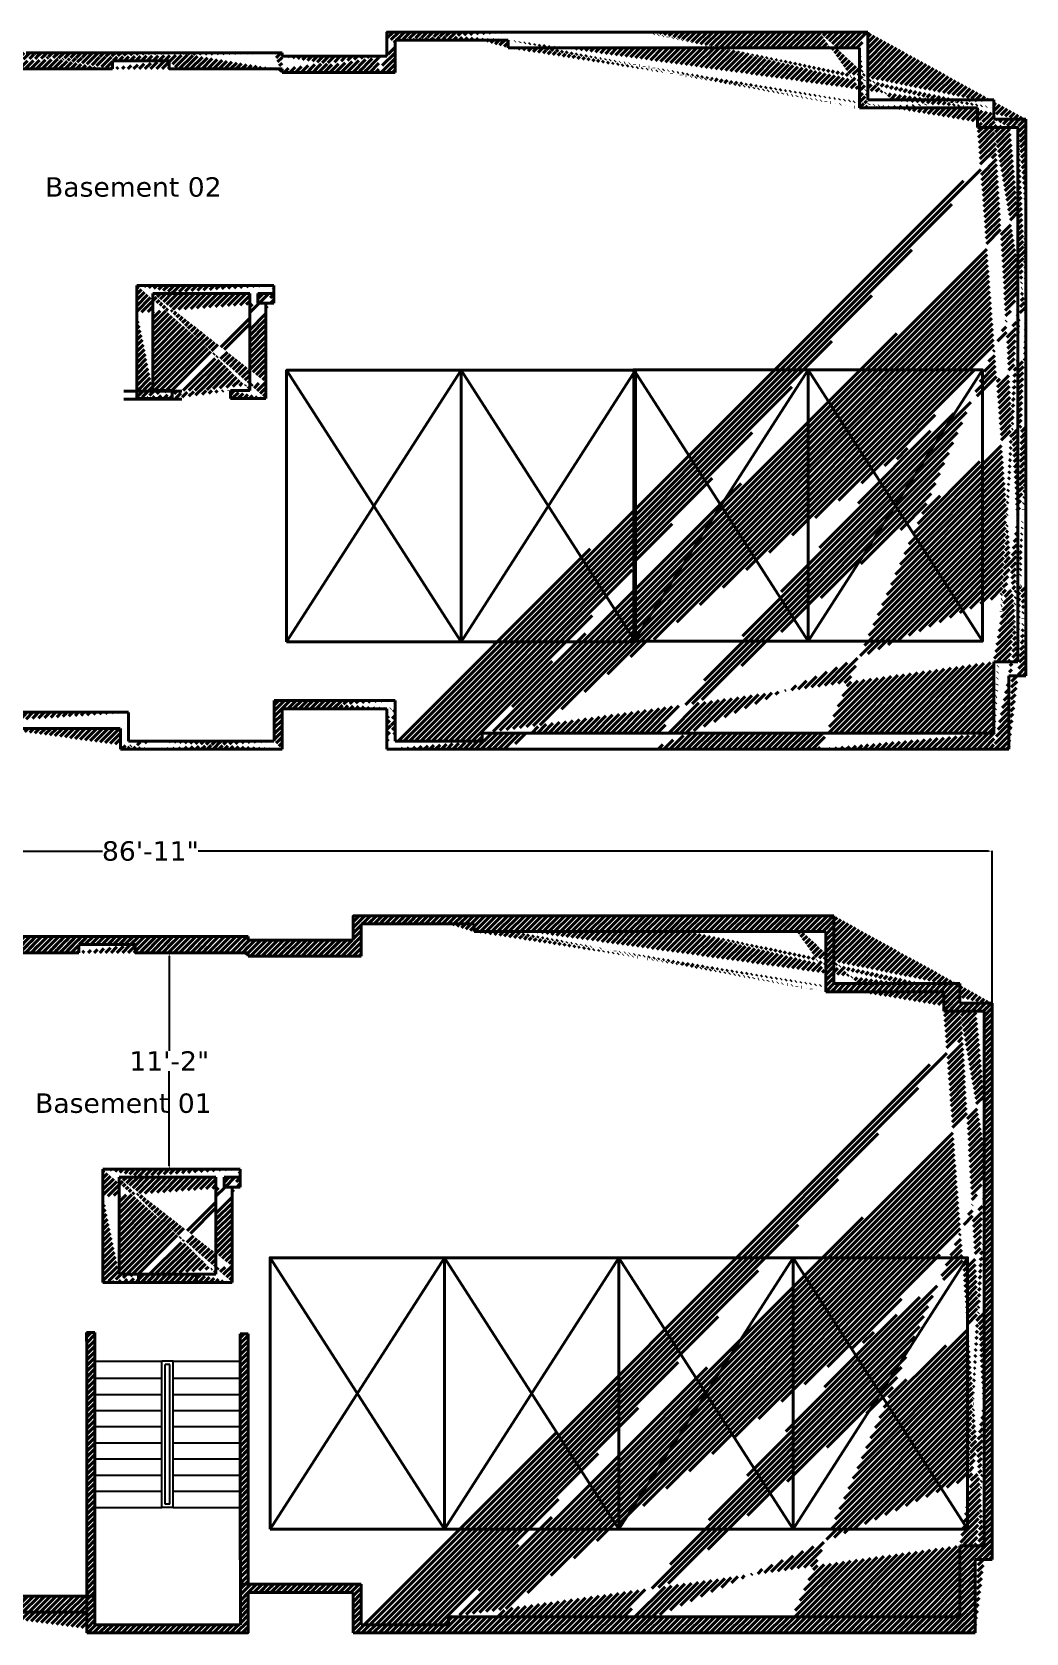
# Model space of a CAD drawing. Header units: inches. Extents: x 95 to 71413, y -8 to 51098.
# Drawn here: x 543 to 1159, y 539 to 1530 of the extents above; entities that cross this region are included whole.
import ezdxf

# ---------------------------------------------------------------- set-up
doc = ezdxf.new("R2010")
doc.units = ezdxf.units.IN
doc.header["$MEASUREMENT"] = 0
doc.linetypes.add('HIDDEN', pattern=[0.375, 0.25, -0.125])
for name, color, linetype, lineweight in [('Cars', 7, 'Continuous', 40), ('dim', 4, 'Continuous', 18), ('Hatch', 202, 'Continuous', 40), ('Ramp', 9, 'Continuous', 40), ('wall', 7, 'Continuous', 40), ('Window', 7, 'Continuous', 40)]:
    doc.layers.add(name, color=color, linetype=linetype, lineweight=lineweight)
doc.layers.add('STAIR', color=32, linetype='Continuous')
doc.styles.get("Standard").update_dxf_attribs({"font": 'verdana.ttf', "height": 12})
doc.dimstyles.get("Standard").update_dxf_attribs({"dimtxt": 0.18, "dimasz": 2.18, "dimexe": 0.18, "dimexo": 0.0625, "dimgap": 0.09, "dimtad": 0, "dimtih": 1, "dimtoh": 1, "dimdec": 0, "dimzin": 0, "dimdsep": 46, "dimlunit": 4, "dimtxsty": 'Standard', "dimcen": 0.09, "dimadec": 0, "dimazin": 0, "dimtfac": 1, "dimtdec": 0, "dimtofl": 0, "dimtmove": 0, "dimatfit": 3, "dimfxl": 0.18, "dimtolj": 1, "dimtzin": 0, "dimarcsym": 0})
pattern_1 = [(45, (20.9316, 546.9434), (-1.767767, 1.767767), [])]

# ---------------------------------------------------------------- blocks, each defined once
blk = doc.blocks.new('A$C3C7146D8')
at = {"layer": 'STAIR', "color": 7}
for p, q in [((5.1, 155.5), (46.6, 155.5)), ((46.6, 65), (46.6, 155.5)), ((53.6, 155.5), (46.6, 155.5)), ((48.6, 67), (48.6, 153.5)), ((51.6, 153.5), (48.6, 153.5)), ((51.6, 67), (51.6, 153.5)), ((53.6, 155.5), (95.1, 155.5)), ((53.6, 65), (53.6, 155.5)), ((5.1, 145), (46.6, 145)), ((53.6, 145), (95.1, 145)), ((5.1, 135), (46.6, 135)), ((53.6, 135), (95.1, 135)), ((5.1, 125), (46.6, 125)), ((53.6, 125), (95.1, 125)), ((5.1, 115), (46.6, 115)), ((53.6, 115), (95.1, 115)), ((5.1, 105), (46.6, 105)), ((53.6, 105), (95.1, 105)), ((5.1, 95), (46.6, 95)), ((53.6, 95), (95.1, 95)), ((5.1, 85), (46.6, 85)), ((53.6, 85), (95.1, 85)), ((5.1, 75), (46.6, 75)), ((53.6, 75), (95.1, 75)), ((5.1, 65), (46.6, 65)), ((53.6, 65), (46.6, 65)), ((51.6, 67), (48.6, 67)), ((53.6, 65), (95.1, 65))]:
    blk.add_line(p, q, dxfattribs=at)
at = {"layer": 'wall', "color": 0, "linetype": 'ByBlock'}
for p, q in [((5.1, 173.22), (0, 173.22)), ((0.1, 162.22), (0, 173.22)), ((5.1, 162.22), (5.1, 173.22))]:
    blk.add_line(p, q, dxfattribs=at)
at = {"layer": 'wall'}
for p, q in [((95.1, 172.42), (95.1, 47.22)), ((100.1, 47), (100.1, 41.22))]:
    blk.add_line(p, q, dxfattribs=at)
at = {"layer": 'wall', "color": 0}
for p, q in [((95.1, 172.42), (100.1, 172.42)), ((100.1, 172.42), (100.1, 167.42)), ((100.1, 62), (100.1, 164)), ((0.1, 47.06), (0.1, 62.06)), ((5.1, 47.06), (5.1, 62.06)), ((100.1, 47), (100.1, 62))]:
    blk.add_line(p, q, dxfattribs=at)
at = {"layer": 'wall', "color": 7}
for p, q in [((0.1, 162.22), (0.1, 62.06)), ((5.1, 62.06), (5.1, 162.22)), ((95.1, 47.22), (95.1, 162.22)), ((100.1, 62), (100.1, 167.42)), ((0.1, 47.06), (0.1, 0)), ((5.1, 5), (5.1, 47.06)), ((100.1, 30), (100.1, 47)), ((100.1, 25), (100.1, 30)), ((100.1, 30), (100.1, 30)), ((100.1, 25), (100.1, 25))]:
    blk.add_line(p, q, dxfattribs=at)
blk = doc.blocks.new('*D86')
at = {"layer": 'Defpoints', "color": 0, "transparency": 16777216}
for p in [(1137.81, 1022.72), (95.07, 962.08), (1137.81, 928.7)]:
    blk.add_point(p, dxfattribs=at)
at = {"layer": 'dim', "color": 0, "lineweight": -2, "transparency": 16777216}
for p, q in [((95.07, 962.15), (95.07, 1022.9)), ((97.25, 1022.72), (586.78, 1022.72)), ((1135.63, 1022.72), (646.1, 1022.72)), ((1137.81, 928.76), (1137.81, 1022.9))]:
    blk.add_line(p, q, dxfattribs=at)
at = {"layer": 'dim', "color": 0, "transparency": 16777216}
for points in [[(97.25, 1023.09), (97.25, 1022.36), (95.07, 1022.72)], [(1135.63, 1023.09), (1135.63, 1022.36), (1137.81, 1022.72)]]:
    blk.add_solid(points, dxfattribs=at)
at = {"layer": 'dim', "color": 0, "transparency": 16777216, "insert": (616.44, 1022.72), "char_height": 12, "attachment_point": 5}
blk.add_mtext('\\A1;86\'-11"', dxfattribs=at)
blk = doc.blocks.new('*D106')
at = {"layer": 'Defpoints', "color": 0, "transparency": 16777216}
for p in [(628.16, 959.86), (629.57, 959.86), (629.57, 825.86)]:
    blk.add_point(p, dxfattribs=at)
at = {"layer": 'dim', "color": 0, "lineweight": -2, "transparency": 16777216}
for p, q in [((629.51, 959.86), (627.98, 959.86)), ((628.16, 957.68), (628.16, 899.08)), ((628.16, 828.04), (628.16, 886.65)), ((629.51, 825.86), (627.98, 825.86))]:
    blk.add_line(p, q, dxfattribs=at)
at = {"layer": 'dim', "color": 0, "transparency": 16777216}
for points in [[(627.8, 957.68), (628.53, 957.68), (628.16, 959.86)], [(627.8, 828.04), (628.53, 828.04), (628.16, 825.86)]]:
    blk.add_solid(points, dxfattribs=at)
at = {"layer": 'dim', "color": 0, "transparency": 16777216, "insert": (628.16, 892.86), "char_height": 12, "attachment_point": 5}
blk.add_mtext('\\A1;11\'-2"', dxfattribs=at)

msp = doc.modelspace()

# ---------------------------------------------------------------- hatches: boundary and pattern name
at = {"layer": 'Hatch'}
h = msp.add_hatch(dxfattribs=at)
h.set_pattern_fill('LINE', color=256, scale=20, angle=45, style=0)
h.set_pattern_definition(pattern_1)
edge = h.paths.add_edge_path()
edge.add_line((768, 1524.64), (822, 1524.64))
edge.add_line((838, 1524.64), (822, 1524.64))
edge.add_line((763, 1529.64), (838, 1529.64))
h = msp.add_hatch(dxfattribs=at)
h.set_pattern_fill('LINE', color=256, scale=20, angle=45, style=0)
h.set_pattern_definition(pattern_1)
edge = h.paths.add_edge_path()
edge.add_line((763, 1524.64), (763, 1529.64))
edge.add_line((763, 1529.64), (838, 1529.64))
h = msp.add_hatch(dxfattribs=at)
h.set_pattern_fill('LINE', color=256, scale=20, angle=45, style=0)
h.set_pattern_definition(pattern_1)
edge = h.paths.add_edge_path()
edge.add_line((1128.76, 1470.64), (1128.98, 1470.64))
edge.add_line((1128.76, 1475.64), (1128.76, 1470.64))
edge.add_line((1128.98, 1470.64), (1138.76, 1470.64))
edge.add_line((1128.76, 1475.64), (1128.76, 1482.64))
edge.add_line((1138.76, 1475.64), (1138.76, 1482.64))
edge.add_line((838, 1524.64), (822, 1524.64))
edge.add_line((838, 1519.84), (838, 1524.64))
edge.add_line((1055.66, 1482.64), (1060.76, 1482.64))
edge.add_line((1055.66, 1519.84), (1055.66, 1482.64))
edge.add_line((853.79, 1519.84), (1055.66, 1519.84))
edge.add_line((1060.76, 1529.64), (1030.76, 1529.64))
edge.add_line((1060.76, 1487.64), (1060.76, 1529.64))
edge.add_line((1158.74, 1475.64), (1153.76, 1475.64))
edge.add_line((1153.74, 1470.64), (1148.76, 1470.64))
edge.add_line((853.79, 1519.84), (838, 1519.84))
edge.add_line((1075.76, 1482.64), (1128.76, 1482.64))
edge.add_line((1075.76, 1487.64), (1128.76, 1487.64))
edge.add_line((922.36, 1529.64), (927.36, 1529.64))
edge.add_line((838, 1529.64), (922.36, 1529.64))
edge.add_line((1138.76, 1482.64), (1138.76, 1487.64))
edge.add_line((1060.76, 1482.64), (1075.76, 1482.64))
edge.add_line((1128.76, 1487.64), (1138.76, 1487.64))
edge.add_line((1060.76, 1487.64), (1075.76, 1487.64))
edge.add_line((1138.76, 1470.64), (1148.76, 1470.64))
edge.add_line((1138.76, 1475.64), (1153.76, 1475.64))
edge.add_line((927.36, 1529.64), (1016.76, 1529.64))
edge.add_line((1030.76, 1529.64), (1016.76, 1529.64))
h = msp.add_hatch(dxfattribs=at)
h.set_pattern_fill('LINE', color=256, scale=20, angle=45, style=0)
h.set_pattern_definition(pattern_1)
edge = h.paths.add_edge_path()
edge.add_line((294, 1506.8), (447, 1506.8))
edge.add_line((319.68, 1516.8), (539.6, 1516.81))
edge.add_line((588, 1506.8), (447, 1506.8))
edge.add_line((633, 1516.8), (588, 1516.8))
edge.add_line((539.6, 1516.81), (588, 1516.8))
edge.add_line((593, 1506.8), (593, 1511.8))
edge.add_line((628, 1511.8), (593, 1511.8))
edge.add_line((588, 1506.8), (593, 1506.8))
edge.add_line((633, 1506.8), (628, 1506.8))
edge.add_line((628, 1506.8), (628, 1511.8))
edge.add_line((633, 1506.8), (633, 1516.8))
edge.add_line((693, 1506.8), (633, 1506.8))
edge.add_line((633, 1516.8), (693, 1516.8))
edge.add_line((698, 1504.64), (758, 1504.64))
edge.add_line((698, 1514.64), (758, 1514.64))
edge.add_line((698, 1506.8), (693, 1506.8))
edge.add_line((698, 1504.64), (698, 1506.8))
edge.add_line((698, 1514.64), (698, 1516.8))
edge.add_line((693, 1516.8), (698, 1516.8))
h = msp.add_hatch(dxfattribs=at)
h.set_pattern_fill('LINE', color=256, scale=20, angle=45, style=0)
h.set_pattern_definition(pattern_1)
edge = h.paths.add_edge_path()
edge.add_line((768, 1504.64), (768, 1524.64))
edge.add_line((758, 1504.64), (768, 1504.64))
h = msp.add_hatch(dxfattribs=at)
h.set_pattern_fill('LINE', color=256, scale=20, angle=45, style=0)
h.set_pattern_definition(pattern_1)
edge = h.paths.add_edge_path()
edge.add_line((758, 1514.64), (763, 1514.64))
edge.add_line((698, 1504.64), (758, 1504.64))
h = msp.add_hatch(dxfattribs=at)
h.set_pattern_fill('LINE', color=256, scale=20, angle=45, style=0)
h.set_pattern_definition(pattern_1)
edge = h.paths.add_edge_path()
edge.add_line((1153.74, 1362.22), (1153.74, 1139.8))
edge.add_line((1128.76, 1470.64), (1128.98, 1470.64))
edge.add_line((1128.76, 1475.64), (1128.76, 1470.64))
edge.add_line((1128.98, 1470.64), (1138.76, 1470.64))
edge.add_line((1128.76, 1475.64), (1128.76, 1482.64))
edge.add_line((1138.76, 1475.64), (1138.76, 1482.64))
edge.add_line((1158.76, 1131.28), (1153.76, 1131.28))
edge.add_line((1158.76, 1188.22), (1158.76, 1131.28))
edge.add_line((1158.76, 1193.22), (1158.76, 1253.22))
edge.add_line((1148.18, 1131.28), (1153.76, 1131.28))
edge.add_line((1148.18, 1085.8), (1148.18, 1131.28))
edge.add_line((1138.76, 1085.8), (1148.18, 1085.8))
edge.add_line((1158.76, 1362.22), (1158.74, 1415.37))
edge.add_line((1138.76, 1095.8), (1138.76, 1139.8))
edge.add_line((822, 1095.8), (1138.76, 1095.8))
edge.add_line((1030.76, 1085.8), (1138.76, 1085.8))
edge.add_line((1153.74, 1367.23), (1153.74, 1415.37))
edge.add_line((822, 1095.8), (822, 1090.8))
edge.add_line((1158.74, 1475.64), (1153.76, 1475.64))
edge.add_line((1158.74, 1415.37), (1158.74, 1475.64))
edge.add_line((1153.74, 1470.64), (1148.76, 1470.64))
edge.add_line((1153.74, 1415.37), (1153.74, 1470.64))
edge.add_line((1153.74, 1367.23), (1153.74, 1362.22))
edge.add_line((768, 1090.8), (822, 1090.8))
edge.add_line((763, 1085.8), (838, 1085.8))
edge.add_line((1158.76, 1327.22), (1158.76, 1357.22))
edge.add_line((1138.76, 1470.64), (1148.76, 1470.64))
edge.add_line((1138.76, 1475.64), (1153.76, 1475.64))
edge.add_line((1158.76, 1362.22), (1158.76, 1357.22))
edge.add_line((922.36, 1085.8), (927.36, 1085.8))
edge.add_line((838, 1085.8), (922.36, 1085.8))
edge.add_line((1158.76, 1288.22), (1158.76, 1258.22))
edge.add_line((1138.76, 1139.8), (1153.76, 1139.8))
edge.add_line((1158.76, 1288.22), (1158.76, 1327.22))
edge.add_line((1158.76, 1253.22), (1158.76, 1258.22))
edge.add_line((1158.76, 1193.22), (1158.76, 1188.22))
edge.add_line((927.36, 1085.8), (1016.76, 1085.8))
edge.add_line((1030.76, 1085.8), (1016.76, 1085.8))
h = msp.add_hatch(dxfattribs=at)
h.set_pattern_fill('LINE', color=256, scale=20, angle=45, style=0)
h.set_pattern_definition(pattern_1)
h.paths.add_polyline_path([(683, 1361.8), (693, 1361.8), (693, 1367.8), (683, 1367.8)], flags=16)
edge = h.paths.add_edge_path()
edge.add_line((666, 1302.8), (666, 1307.8))
edge.add_line((630, 1302.8), (630, 1307.8))
edge.add_line((693, 1367.8), (693, 1372.8))
edge.add_line((688, 1356.8), (688, 1361.8))
edge.add_line((608, 1356.01), (608, 1372.8))
edge.add_line((688, 1302.8), (688, 1312.8))
edge.add_line((618, 1367.8), (634.5, 1367.8))
edge.add_line((608, 1372.8), (693, 1372.8))
edge.add_line((618, 1367.8), (678, 1367.8))
edge.add_line((666, 1302.8), (688, 1302.8))
edge.add_line((666, 1307.8), (678, 1307.8))
edge.add_line((618, 1307.8), (630, 1307.8))
edge.add_line((608, 1302.8), (630, 1302.8))
edge.add_line((678, 1367.8), (678, 1307.8))
edge.add_line((618, 1367.8), (618, 1307.8))
edge.add_line((608, 1356.01), (608, 1302.8))
edge.add_line((688, 1312.8), (688, 1356.8))
h = msp.add_hatch(dxfattribs=at)
h.set_pattern_fill('LINE', color=256, scale=20, angle=45, style=0)
h.set_pattern_definition(pattern_1)
edge = h.paths.add_edge_path()
edge.add_line((698, 1085.8), (698, 1110.8))
edge.add_line((693.12, 1116), (693.12, 1090.8))
h = msp.add_hatch(dxfattribs=at)
h.set_pattern_fill('LINE', color=256, scale=20, angle=45, style=0)
h.set_pattern_definition(pattern_1)
edge = h.paths.add_edge_path()
edge.add_line((763, 1090.8), (763, 1110.8))
edge.add_line((768, 1110.8), (768, 1090.8))
edge.add_line((763, 1090.8), (763, 1085.8))
edge.add_line((768, 1116), (768, 1110.8))
edge.add_line((693.12, 1116), (768, 1116))
edge.add_line((698, 1110.8), (758, 1110.8))
edge.add_line((763, 1110.8), (758, 1110.8))
h = msp.add_hatch(dxfattribs=at)
h.set_pattern_fill('LINE', color=256, scale=20, angle=45, style=0)
h.set_pattern_definition(pattern_1)
edge = h.paths.add_edge_path()
edge.add_line((693.12, 1116), (768, 1116))
edge.add_line((698, 1110.8), (758, 1110.8))
h = msp.add_hatch(dxfattribs=at)
h.set_pattern_fill('LINE', color=256, scale=20, angle=45, style=0)
h.set_pattern_definition(pattern_1)
edge = h.paths.add_edge_path()
edge.add_line((698, 1110.8), (693.12, 1110.8))
edge.add_line((693.12, 1116), (768, 1116))
h = msp.add_hatch(dxfattribs=at)
h.set_pattern_fill('LINE', color=256, scale=20, angle=45, style=0)
h.set_pattern_definition(pattern_1)
edge = h.paths.add_edge_path()
edge.add_line((449, 1098.64), (296, 1098.64))
edge.add_line((598, 1108.64), (449, 1108.64))
h = msp.add_hatch(dxfattribs=at)
h.set_pattern_fill('LINE', color=256, scale=20, angle=45, style=0)
h.set_pattern_definition(pattern_1)
edge = h.paths.add_edge_path()
edge.add_line((598, 1108.64), (603, 1108.64))
edge.add_line((603, 1090.8), (603, 1108.59))
edge.add_line((449, 1098.64), (598, 1098.64))
edge.add_line((598, 1108.64), (449, 1108.64))
edge.add_line((598, 1098.64), (598, 1085.8))
edge.add_line((612, 1090.8), (603, 1090.8))
edge.add_line((603, 1090.8), (618, 1090.8))
edge.add_line((598, 1085.8), (618, 1085.8))
h = msp.add_hatch(dxfattribs=at)
h.set_pattern_fill('LINE', color=256, scale=20, angle=45, style=0)
h.set_pattern_definition(pattern_1)
edge = h.paths.add_edge_path()
edge.add_line((618, 1090.8), (678, 1090.8))
edge.add_line((678, 1090.8), (693, 1090.8))
edge.add_line((618, 1085.8), (678, 1085.8))
edge.add_line((678, 1085.8), (698, 1085.8))
h = msp.add_hatch(dxfattribs=at)
h.set_pattern_fill('LINE', color=256, scale=20, angle=45, style=0)
h.paths.add_polyline_path([(677.07, 563.86), (737.07, 563.86), (742.07, 563.86), (742.07, 543.86), (742.07, 538.86), (817.07, 538.86), (901.43, 538.86), (906.43, 538.86), (995.83, 538.86), (1009.83, 538.86), (1117.83, 538.86), (1127.24, 538.86), (1127.24, 584.34), (1132.83, 584.34), (1137.83, 584.34), (1137.83, 641.28), (1137.83, 646.28), (1137.83, 706.28), (1137.83, 711.28), (1137.83, 741.28), (1137.83, 780.28), (1137.83, 810.28), (1137.83, 815.28), (1137.81, 868.42), (1137.81, 928.7), (1132.83, 928.7), (1117.83, 928.7), (1117.83, 935.7), (1117.83, 940.7), (1107.83, 940.7), (1054.83, 940.7), (1039.83, 940.7), (1039.83, 982.7), (1009.83, 982.7), (995.83, 982.7), (906.43, 982.7), (901.43, 982.7), (817.07, 982.7), (742.07, 982.7), (742.07, 977.7), (742.07, 967.7), (737.07, 967.7), (677.07, 967.7), (677.07, 969.86), (672.07, 969.86), (612.07, 969.86), (567.07, 969.86), (518.66, 969.86), (298.75, 969.86), (273.07, 969.86), (248.07, 969.86), (220.07, 969.86), (220.07, 967.08), (160.07, 967.08), (160.07, 962.08), (155.07, 962.08), (95.07, 962.08), (95.07, 935.64), (95.07, 923.64), (95.07, 863.64), (95.07, 854.07), (95.07, 667.49), (95.07, 657.92), (95.07, 597.92), (95.07, 585.92), (95.07, 563.7), (155.07, 563.7), (155.07, 558.7), (160.07, 558.7), (220.07, 558.7), (220.07, 551.7), (250.07, 551.7), (275.07, 551.7), (428.07, 551.7), (577.06, 551.7), (577.06, 561.7), (428.07, 561.7), (225.07, 561.7), (225.07, 568.7), (220.07, 568.7), (160.07, 568.7), (105.07, 568.7), (105.07, 585.92), (100.07, 597.92), (100.07, 657.92), (100.07, 667.49), (100.07, 803.4), (100.07, 854.07), (100.07, 863.64), (100.07, 923.64), (105.07, 935.64), (105.07, 957.08), (160.07, 957.08), (220.07, 957.08), (220.07, 959.86), (243.07, 959.86), (248.07, 959.86), (273.07, 959.86), (426.07, 959.86), (567.07, 959.86), (572.07, 959.86), (572.07, 964.86), (607.07, 964.86), (607.07, 959.86), (612.07, 959.86), (672.07, 959.86), (677.07, 959.86), (677.07, 957.7), (737.07, 957.7), (747.07, 957.7), (747.07, 977.7), (801.07, 977.7), (817.07, 977.7), (817.07, 972.9), (832.86, 972.9), (1034.73, 972.9), (1034.73, 935.7), (1039.83, 935.7), (1054.83, 935.7), (1107.83, 935.7), (1107.83, 928.7), (1107.83, 923.7), (1108.05, 923.7), (1117.83, 923.7), (1127.83, 923.7), (1132.81, 923.7), (1132.81, 868.42), (1132.81, 820.29), (1132.81, 815.28), (1132.81, 592.86), (1117.83, 592.86), (1117.83, 548.86), (801.07, 548.86), (801.07, 543.86), (747.07, 543.86), (747.07, 563.86), (747.07, 569.05), (672.19, 569.05), (672.19, 543.86), (657.07, 543.86), (597.07, 543.86), (582.07, 543.86), (582.07, 556.55), (582.06, 556.55), (582.06, 561.7), (577.06, 561.7), (577.06, 551.7), (577.07, 551.7), (577.07, 538.86), (597.07, 538.86), (657.07, 538.86), (677.07, 538.86)])
h = msp.add_hatch(dxfattribs=at)
h.set_pattern_fill('LINE', color=256, scale=20, angle=45, style=0)
edge = h.paths.add_edge_path()
edge.add_line((747.07, 977.7), (801.07, 977.7))
edge.add_line((817.07, 977.7), (801.07, 977.7))
edge.add_line((742.07, 982.7), (817.07, 982.7))
h = msp.add_hatch(dxfattribs=at)
h.set_pattern_fill('LINE', color=256, scale=20, angle=45, style=0)
edge = h.paths.add_edge_path()
edge.add_line((742.07, 977.7), (742.07, 982.7))
edge.add_line((742.07, 982.7), (817.07, 982.7))
h = msp.add_hatch(dxfattribs=at)
h.set_pattern_fill('LINE', color=256, scale=20, angle=45, style=0)
edge = h.paths.add_edge_path()
edge.add_line((1107.83, 923.7), (1108.05, 923.7))
edge.add_line((1107.83, 928.7), (1107.83, 923.7))
edge.add_line((1108.05, 923.7), (1117.83, 923.7))
edge.add_line((1107.83, 928.7), (1107.83, 935.7))
edge.add_line((1117.83, 928.7), (1117.83, 935.7))
edge.add_line((817.07, 977.7), (801.07, 977.7))
edge.add_line((817.07, 972.9), (817.07, 977.7))
edge.add_line((1034.73, 935.7), (1039.83, 935.7))
edge.add_line((1034.73, 972.9), (1034.73, 935.7))
edge.add_line((832.86, 972.9), (1034.73, 972.9))
edge.add_line((1039.83, 982.7), (1009.83, 982.7))
edge.add_line((1039.83, 940.7), (1039.83, 982.7))
edge.add_line((1137.81, 928.7), (1132.83, 928.7))
edge.add_line((1132.81, 923.7), (1127.83, 923.7))
edge.add_line((832.86, 972.9), (817.07, 972.9))
edge.add_line((1054.83, 935.7), (1107.83, 935.7))
edge.add_line((1054.83, 940.7), (1107.83, 940.7))
edge.add_line((901.43, 982.7), (906.43, 982.7))
edge.add_line((817.07, 982.7), (901.43, 982.7))
edge.add_line((1117.83, 935.7), (1117.83, 940.7))
edge.add_line((1039.83, 935.7), (1054.83, 935.7))
edge.add_line((1107.83, 940.7), (1117.83, 940.7))
edge.add_line((1039.83, 940.7), (1054.83, 940.7))
edge.add_line((1117.83, 923.7), (1127.83, 923.7))
edge.add_line((1117.83, 928.7), (1132.83, 928.7))
edge.add_line((906.43, 982.7), (995.83, 982.7))
edge.add_line((1009.83, 982.7), (995.83, 982.7))
h = msp.add_hatch(dxfattribs=at)
h.set_pattern_fill('LINE', color=256, scale=20, angle=45, style=0)
edge = h.paths.add_edge_path()
edge.add_line((747.07, 957.7), (747.07, 977.7))
edge.add_line((737.07, 957.7), (747.07, 957.7))
h = msp.add_hatch(dxfattribs=at)
h.set_pattern_fill('LINE', color=256, scale=20, angle=45, style=0)
edge = h.paths.add_edge_path()
edge.add_line((273.07, 959.86), (426.07, 959.86))
edge.add_line((298.75, 969.86), (518.66, 969.86))
edge.add_line((567.07, 959.86), (426.07, 959.86))
edge.add_line((612.07, 969.86), (567.07, 969.86))
edge.add_line((518.66, 969.86), (567.07, 969.86))
edge.add_line((572.07, 959.86), (572.07, 964.86))
edge.add_line((607.07, 964.86), (572.07, 964.86))
edge.add_line((567.07, 959.86), (572.07, 959.86))
edge.add_line((612.07, 959.86), (607.07, 959.86))
edge.add_line((607.07, 959.86), (607.07, 964.86))
edge.add_line((612.07, 959.86), (612.07, 969.86))
edge.add_line((672.07, 959.86), (612.07, 959.86))
edge.add_line((612.07, 969.86), (672.07, 969.86))
edge.add_line((677.07, 957.7), (737.07, 957.7))
edge.add_line((677.07, 967.7), (737.07, 967.7))
edge.add_line((677.07, 959.86), (672.07, 959.86))
edge.add_line((677.07, 957.7), (677.07, 959.86))
edge.add_line((677.07, 967.7), (677.07, 969.86))
edge.add_line((672.07, 969.86), (677.07, 969.86))
h = msp.add_hatch(dxfattribs=at)
h.set_pattern_fill('LINE', color=256, scale=20, angle=45, style=0)
edge = h.paths.add_edge_path()
edge.add_line((737.07, 967.7), (742.07, 967.7))
edge.add_line((677.07, 957.7), (737.07, 957.7))
h = msp.add_hatch(dxfattribs=at)
h.set_pattern_fill('LINE', color=256, scale=20, angle=45, style=0)
edge = h.paths.add_edge_path()
edge.add_line((1132.81, 815.28), (1132.81, 592.86))
edge.add_line((1107.83, 923.7), (1108.05, 923.7))
edge.add_line((1107.83, 928.7), (1107.83, 923.7))
edge.add_line((1108.05, 923.7), (1117.83, 923.7))
edge.add_line((1107.83, 928.7), (1107.83, 935.7))
edge.add_line((1117.83, 928.7), (1117.83, 935.7))
edge.add_line((1137.83, 584.34), (1132.83, 584.34))
edge.add_line((1137.83, 641.28), (1137.83, 584.34))
edge.add_line((1137.83, 646.28), (1137.83, 706.28))
edge.add_line((1127.24, 584.34), (1132.83, 584.34))
edge.add_line((1127.24, 538.86), (1127.24, 584.34))
edge.add_line((1117.83, 538.86), (1127.24, 538.86))
edge.add_line((1137.83, 815.28), (1137.81, 868.42))
edge.add_line((1117.83, 548.86), (1117.83, 592.86))
edge.add_line((801.07, 548.86), (1117.83, 548.86))
edge.add_line((1009.83, 538.86), (1117.83, 538.86))
edge.add_line((1132.81, 820.29), (1132.81, 868.42))
edge.add_line((801.07, 548.86), (801.07, 543.86))
edge.add_line((1137.81, 928.7), (1132.83, 928.7))
edge.add_line((1137.81, 868.42), (1137.81, 928.7))
edge.add_line((1132.81, 923.7), (1127.83, 923.7))
edge.add_line((1132.81, 868.42), (1132.81, 923.7))
edge.add_line((1132.81, 820.29), (1132.81, 815.28))
edge.add_line((747.07, 543.86), (801.07, 543.86))
edge.add_line((742.07, 538.86), (817.07, 538.86))
edge.add_line((1137.83, 780.28), (1137.83, 810.28))
edge.add_line((1117.83, 923.7), (1127.83, 923.7))
edge.add_line((1117.83, 928.7), (1132.83, 928.7))
edge.add_line((1137.83, 815.28), (1137.83, 810.28))
edge.add_line((901.43, 538.86), (906.43, 538.86))
edge.add_line((817.07, 538.86), (901.43, 538.86))
edge.add_line((1137.83, 741.28), (1137.83, 711.28))
edge.add_line((1117.83, 592.86), (1132.83, 592.86))
edge.add_line((1137.83, 741.28), (1137.83, 780.28))
edge.add_line((1137.83, 706.28), (1137.83, 711.28))
edge.add_line((1137.83, 646.28), (1137.83, 641.28))
edge.add_line((906.43, 538.86), (995.83, 538.86))
edge.add_line((1009.83, 538.86), (995.83, 538.86))
h = msp.add_hatch(dxfattribs=at)
h.set_pattern_fill('LINE', color=256, scale=20, angle=45, style=0)
h.paths.add_polyline_path([(662.07, 814.86), (672.07, 814.86), (672.07, 820.86), (662.07, 820.86)], flags=16)
edge = h.paths.add_edge_path()
edge.add_line((645.07, 755.86), (645.07, 760.86))
edge.add_line((609.07, 755.86), (609.07, 760.86))
edge.add_line((672.07, 820.86), (672.07, 825.86))
edge.add_line((667.07, 809.86), (667.07, 814.86))
edge.add_line((587.07, 809.06), (587.07, 825.86))
edge.add_line((667.07, 755.86), (667.07, 765.86))
edge.add_line((597.07, 820.86), (613.57, 820.86))
edge.add_line((587.07, 825.86), (672.07, 825.86))
edge.add_line((597.07, 820.86), (657.07, 820.86))
edge.add_line((645.07, 755.86), (667.07, 755.86))
edge.add_line((645.07, 760.86), (657.07, 760.86))
edge.add_line((597.07, 760.86), (609.07, 760.86))
edge.add_line((587.07, 755.86), (609.07, 755.86))
edge.add_line((657.07, 820.86), (657.07, 760.86))
edge.add_line((597.07, 820.86), (597.07, 760.86))
edge.add_line((587.07, 809.06), (587.07, 755.86))
edge.add_line((667.07, 765.86), (667.07, 809.86))
h = msp.add_hatch(dxfattribs=at)
h.set_pattern_fill('LINE', color=256, scale=20, angle=45, style=0)
edge = h.paths.add_edge_path()
edge.add_line((645.07, 760.86), (609.07, 760.86))
edge.add_line((609.07, 755.86), (645.07, 755.86))
h = msp.add_hatch(dxfattribs=at)
h.set_pattern_fill('LINE', color=256, scale=20, angle=45, style=0)
h.paths.add_polyline_path([(582.06, 613.61), (582.06, 713.77), (582.06, 724.77), (576.96, 724.77), (577.06, 713.77), (577.06, 613.61), (577.06, 598.61), (577.06, 561.7), (582.06, 561.7), (582.06, 598.61)])
h.paths.add_polyline_path([(677.06, 718.97), (677.06, 723.97), (672.06, 723.97), (672.06, 598.77), (672.19, 569.05), (677.06, 569.05), (677.06, 576.55), (677.06, 581.55), (677.06, 598.55), (677.06, 613.55)])
h = msp.add_hatch(dxfattribs=at)
h.set_pattern_fill('LINE', color=256, scale=20, angle=45, style=0)
edge = h.paths.add_edge_path()
edge.add_line((742.07, 543.86), (742.07, 563.86))
edge.add_line((747.07, 563.86), (747.07, 543.86))
edge.add_line((742.07, 543.86), (742.07, 538.86))
edge.add_line((747.07, 569.05), (747.07, 563.86))
edge.add_line((672.19, 569.05), (747.07, 569.05))
edge.add_line((677.07, 563.86), (737.07, 563.86))
edge.add_line((742.07, 563.86), (737.07, 563.86))
h = msp.add_hatch(dxfattribs=at)
h.set_pattern_fill('LINE', color=256, scale=20, angle=45, style=0)
edge = h.paths.add_edge_path()
edge.add_line((677.07, 538.86), (677.07, 563.86))
edge.add_line((672.19, 569.05), (672.19, 543.86))
h = msp.add_hatch(dxfattribs=at)
h.set_pattern_fill('LINE', color=256, scale=20, angle=45, style=0)
edge = h.paths.add_edge_path()
edge.add_line((672.19, 569.05), (747.07, 569.05))
edge.add_line((677.07, 563.86), (737.07, 563.86))
h = msp.add_hatch(dxfattribs=at)
h.set_pattern_fill('LINE', color=256, scale=20, angle=45, style=0)
edge = h.paths.add_edge_path()
edge.add_line((677.07, 563.86), (672.19, 563.86))
edge.add_line((672.19, 569.05), (747.07, 569.05))
h = msp.add_hatch(dxfattribs=at)
h.set_pattern_fill('LINE', color=256, scale=20, angle=45, style=0)
edge = h.paths.add_edge_path()
edge.add_line((428.07, 551.7), (275.07, 551.7))
edge.add_line((577.07, 561.7), (428.07, 561.7))
h = msp.add_hatch(dxfattribs=at)
h.set_pattern_fill('LINE', color=256, scale=20, angle=45, style=0)
edge = h.paths.add_edge_path()
edge.add_line((577.07, 561.7), (582.07, 561.7))
edge.add_line((582.07, 543.86), (582.07, 561.64))
edge.add_line((428.07, 551.7), (577.07, 551.7))
edge.add_line((577.07, 561.7), (428.07, 561.7))
edge.add_line((577.07, 551.7), (577.07, 538.86))
edge.add_line((591.07, 543.86), (582.07, 543.86))
edge.add_line((582.07, 543.86), (597.07, 543.86))
edge.add_line((577.07, 538.86), (597.07, 538.86))
h = msp.add_hatch(dxfattribs=at)
h.set_pattern_fill('LINE', color=256, scale=20, angle=45, style=0)
edge = h.paths.add_edge_path()
edge.add_line((597.07, 543.86), (657.07, 543.86))
edge.add_line((657.07, 543.86), (672.07, 543.86))
edge.add_line((597.07, 538.86), (657.07, 538.86))
edge.add_line((657.07, 538.86), (677.07, 538.86))

# ---------------------------------------------------------------- linework, layer by layer
at = {"layer": 'Cars', "color": 42, "linetype": 'ByBlock', "true_color": 0xda8625}
for points in [[(700.85, 1152.28), (808.85, 1152.28), (808.85, 1320.28), (700.85, 1320.28)], [(808.85, 1152.28), (916.85, 1152.28), (916.85, 1320.28), (808.85, 1320.28)], [(915.78, 1152.66), (1023.78, 1152.66), (1023.78, 1320.66), (915.78, 1320.66)], [(1023.78, 1152.66), (1131.78, 1152.66), (1131.78, 1320.66), (1023.78, 1320.66)], [(690.62, 603.07), (798.62, 603.07), (798.62, 771.07), (690.62, 771.07)], [(798.62, 603.07), (906.62, 603.07), (906.62, 771.07), (798.62, 771.07)], [(906.62, 603.07), (1014.62, 603.07), (1014.62, 771.07), (906.62, 771.07)], [(1014.62, 603.07), (1122.62, 603.07), (1122.62, 771.07), (1014.62, 771.07)]]:
    msp.add_lwpolyline(points, close=True, dxfattribs=at)
at = {"layer": 'Ramp', "color": 42, "linetype": 'ByBlock', "true_color": 0xda8625}
for p, q in [((700.85, 1320.28), (808.85, 1152.28)), ((808.85, 1320.28), (700.85, 1152.28)), ((808.85, 1320.28), (916.85, 1152.28)), ((916.85, 1320.28), (808.85, 1152.28)), ((915.78, 1320.66), (1023.78, 1152.66)), ((1023.78, 1320.66), (915.78, 1152.66)), ((1023.78, 1320.66), (1131.78, 1152.66)), ((1131.78, 1320.66), (1023.78, 1152.66)), ((690.62, 771.07), (798.62, 603.07)), ((798.62, 771.07), (690.62, 603.07)), ((798.62, 771.07), (906.62, 603.07)), ((906.62, 771.07), (798.62, 603.07)), ((906.62, 771.07), (1014.62, 603.07)), ((1014.62, 771.07), (906.62, 603.07)), ((1014.62, 771.07), (1122.62, 603.07)), ((1122.62, 771.07), (1014.62, 603.07))]:
    msp.add_line(p, q, dxfattribs=at)
at = {"layer": 'wall'}
for p, q in [((763, 1529.64), (838, 1529.64)), ((763, 1524.64), (763, 1529.64)), ((838, 1529.64), (922.36, 1529.64)), ((922.36, 1529.64), (927.36, 1529.64)), ((927.36, 1529.64), (1016.76, 1529.64)), ((1030.76, 1529.64), (1016.76, 1529.64)), ((539.6, 1516.81), (588, 1516.8)), ((633, 1516.8), (588, 1516.8)), ((693, 1516.8), (698, 1516.8)), ((763, 1514.64), (763, 1524.64)), ((768, 1524.64), (822, 1524.64)), ((768, 1504.64), (768, 1524.64)), ((588, 1506.8), (447, 1506.8)), ((628, 1511.8), (593, 1511.8)), ((628, 1506.8), (628, 1511.8)), ((633, 1506.8), (628, 1506.8)), ((693, 1506.8), (633, 1506.8)), ((698, 1514.64), (758, 1514.64)), ((698, 1504.64), (758, 1504.64)), ((758, 1504.64), (768, 1504.64)), ((1060.76, 1487.64), (1075.76, 1487.64)), ((1075.76, 1487.64), (1128.76, 1487.64)), ((1128.76, 1487.64), (1138.76, 1487.64)), ((1138.76, 1482.64), (1138.76, 1487.64)), ((1060.76, 1482.64), (1075.76, 1482.64)), ((1075.76, 1482.64), (1128.76, 1482.64)), ((1128.76, 1475.64), (1128.76, 1482.64)), ((1138.76, 1475.64), (1138.76, 1482.64)), ((1128.76, 1475.64), (1128.76, 1470.64)), ((1128.76, 1470.64), (1128.98, 1470.64)), ((1128.98, 1470.64), (1138.76, 1470.64)), ((1138.76, 1475.64), (1153.76, 1475.64)), ((1138.76, 1470.64), (1148.76, 1470.64)), ((608, 1372.8), (693, 1372.8)), ((618, 1367.8), (618, 1307.8)), ((618, 1367.8), (678, 1367.8)), ((618, 1367.8), (634.5, 1367.8)), ((678, 1367.8), (678, 1307.8)), ((683, 1361.8), (683, 1367.8)), ((683, 1367.8), (693, 1367.8)), ((693, 1367.8), (693, 1361.8)), ((683, 1361.8), (693, 1361.8)), ((1153.74, 1362.22), (1153.74, 1139.8)), ((1158.76, 1362.22), (1158.76, 1357.22)), ((608, 1356.01), (608, 1302.8)), ((688, 1312.8), (688, 1356.8)), ((1158.76, 1327.22), (1158.76, 1357.22)), ((1158.76, 1288.22), (1158.76, 1327.22)), ((608, 1302.8), (630, 1302.8)), ((618, 1307.8), (630, 1307.8)), ((630, 1302.8), (630, 1307.8)), ((666, 1307.8), (678, 1307.8)), ((666, 1302.8), (666, 1307.8)), ((666, 1302.8), (688, 1302.8)), ((1158.76, 1288.22), (1158.76, 1258.22)), ((1158.76, 1253.22), (1158.76, 1258.22)), ((1158.76, 1193.22), (1158.76, 1253.22)), ((1158.76, 1193.22), (1158.76, 1188.22)), ((1158.76, 1188.22), (1158.76, 1131.28)), ((1138.76, 1139.8), (1153.76, 1139.8)), ((1158.76, 1131.28), (1153.76, 1131.28)), ((693.12, 1116), (693.12, 1090.8)), ((698, 1110.8), (758, 1110.8)), ((763, 1090.8), (763, 1110.8)), ((768, 1110.8), (768, 1090.8)), ((598, 1108.64), (449, 1108.64)), ((598, 1108.64), (603, 1108.64)), ((603, 1090.8), (603, 1108.59)), ((618, 1090.8), (678, 1090.8)), ((763, 1090.8), (763, 1085.8)), ((768, 1090.8), (822, 1090.8)), ((618, 1085.8), (678, 1085.8)), ((763, 1085.8), (838, 1085.8)), ((838, 1085.8), (922.36, 1085.8)), ((922.36, 1085.8), (927.36, 1085.8)), ((927.36, 1085.8), (1016.76, 1085.8)), ((1030.76, 1085.8), (1016.76, 1085.8)), ((742.07, 982.7), (817.07, 982.7)), ((742.07, 977.7), (742.07, 982.7)), ((817.07, 982.7), (901.43, 982.7)), ((901.43, 982.7), (906.43, 982.7)), ((906.43, 982.7), (995.83, 982.7)), ((1009.83, 982.7), (995.83, 982.7)), ((742.07, 967.7), (742.07, 977.7)), ((747.07, 977.7), (801.07, 977.7)), ((747.07, 957.7), (747.07, 977.7)), ((518.66, 969.86), (567.07, 969.86)), ((612.07, 969.86), (567.07, 969.86)), ((607.07, 964.86), (572.07, 964.86)), ((607.07, 959.86), (607.07, 964.86)), ((672.07, 969.86), (677.07, 969.86)), ((677.07, 967.7), (737.07, 967.7)), ((567.07, 959.86), (426.07, 959.86)), ((612.07, 959.86), (607.07, 959.86)), ((672.07, 959.86), (612.07, 959.86)), ((677.07, 957.7), (737.07, 957.7)), ((737.07, 957.7), (747.07, 957.7)), ((1039.83, 940.7), (1054.83, 940.7)), ((1039.83, 935.7), (1054.83, 935.7)), ((1054.83, 940.7), (1107.83, 940.7)), ((1054.83, 935.7), (1107.83, 935.7)), ((1107.83, 940.7), (1117.83, 940.7)), ((1107.83, 928.7), (1107.83, 935.7)), ((1117.83, 935.7), (1117.83, 940.7)), ((1117.83, 928.7), (1117.83, 935.7)), ((1107.83, 928.7), (1107.83, 923.7)), ((1107.83, 923.7), (1108.05, 923.7)), ((1108.05, 923.7), (1117.83, 923.7)), ((1117.83, 928.7), (1132.83, 928.7)), ((1117.83, 923.7), (1127.83, 923.7)), ((587.07, 825.86), (672.07, 825.86)), ((597.07, 820.86), (597.07, 760.86)), ((597.07, 820.86), (657.07, 820.86)), ((597.07, 820.86), (613.57, 820.86)), ((657.07, 820.86), (657.07, 760.86)), ((662.07, 814.86), (662.07, 820.86)), ((662.07, 820.86), (672.07, 820.86)), ((662.07, 814.86), (672.07, 814.86)), ((672.07, 820.86), (672.07, 814.86)), ((1132.81, 815.28), (1132.81, 592.86)), ((1137.83, 815.28), (1137.83, 810.28)), ((587.07, 809.06), (587.07, 755.86)), ((667.07, 765.86), (667.07, 809.86)), ((1137.83, 780.28), (1137.83, 810.28)), ((1137.83, 741.28), (1137.83, 780.28)), ((587.07, 755.86), (609.07, 755.86)), ((597.07, 760.86), (609.07, 760.86)), ((609.07, 755.86), (609.07, 760.86)), ((645.07, 760.86), (657.07, 760.86)), ((645.07, 755.86), (645.07, 760.86)), ((645.07, 755.86), (667.07, 755.86)), ((1137.83, 741.28), (1137.83, 711.28)), ((1137.83, 706.28), (1137.83, 711.28)), ((1137.83, 646.28), (1137.83, 706.28)), ((1137.83, 646.28), (1137.83, 641.28)), ((1137.83, 641.28), (1137.83, 584.34)), ((672.06, 598.77), (672.19, 569.05)), ((1117.83, 592.86), (1132.83, 592.86)), ((677.06, 576.55), (677.06, 569.05)), ((1137.83, 584.34), (1132.83, 584.34)), ((672.19, 569.05), (672.19, 543.86)), ((577.07, 561.7), (428.07, 561.7)), ((577.07, 561.7), (582.07, 561.7)), ((582.07, 543.86), (582.07, 561.64)), ((677.07, 563.86), (737.07, 563.86)), ((742.07, 543.86), (742.07, 563.86)), ((747.07, 563.86), (747.07, 543.86)), ((597.07, 543.86), (657.07, 543.86)), ((597.07, 538.86), (657.07, 538.86)), ((742.07, 543.86), (742.07, 538.86)), ((742.07, 538.86), (817.07, 538.86)), ((747.07, 543.86), (801.07, 543.86)), ((817.07, 538.86), (901.43, 538.86)), ((901.43, 538.86), (906.43, 538.86)), ((906.43, 538.86), (995.83, 538.86)), ((1009.83, 538.86), (995.83, 538.86))]:
    msp.add_line(p, q, dxfattribs=at)
at = {"layer": 'wall', "color": 0}
for p, q in [((1060.76, 1529.64), (1030.76, 1529.64)), ((1060.76, 1487.64), (1060.76, 1529.64)), ((698, 1514.64), (698, 1516.8)), ((838, 1524.64), (822, 1524.64)), ((838, 1519.84), (838, 1524.64)), ((853.79, 1519.84), (838, 1519.84)), ((853.79, 1519.84), (1055.66, 1519.84)), ((1055.66, 1519.84), (1055.66, 1482.64)), ((588, 1506.8), (593, 1506.8)), ((593, 1506.8), (593, 1511.8)), ((698, 1506.8), (693, 1506.8)), ((698, 1504.64), (698, 1506.8)), ((758, 1514.64), (763, 1514.64)), ((1055.66, 1482.64), (1060.76, 1482.64)), ((1153.74, 1470.64), (1148.76, 1470.64)), ((1153.74, 1415.37), (1153.74, 1470.64)), ((1158.74, 1475.64), (1153.76, 1475.64)), ((1158.74, 1415.37), (1158.74, 1475.64)), ((1153.74, 1367.23), (1153.74, 1415.37)), ((1158.76, 1362.22), (1158.74, 1415.37)), ((608, 1356.01), (608, 1372.8)), ((693, 1367.8), (693, 1372.8)), ((688, 1356.8), (688, 1361.8)), ((1153.74, 1367.23), (1153.74, 1362.22)), ((688, 1302.8), (688, 1312.8)), ((1138.76, 1095.8), (1138.76, 1139.8)), ((1148.18, 1085.8), (1148.18, 1131.28)), ((1148.18, 1131.28), (1153.76, 1131.28)), ((693.12, 1116), (768, 1116)), ((763, 1110.8), (758, 1110.8)), ((768, 1116), (768, 1110.8)), ((822, 1095.8), (822, 1090.8)), ((822, 1095.8), (1138.76, 1095.8)), ((1030.76, 1085.8), (1138.76, 1085.8)), ((1138.76, 1085.8), (1148.18, 1085.8)), ((1039.83, 982.7), (1009.83, 982.7)), ((1039.83, 940.7), (1039.83, 982.7)), ((817.07, 977.7), (801.07, 977.7)), ((817.07, 972.9), (817.07, 977.7)), ((832.86, 972.9), (817.07, 972.9)), ((832.86, 972.9), (1034.73, 972.9)), ((1034.73, 972.9), (1034.73, 935.7)), ((572.07, 959.86), (572.07, 964.86)), ((677.07, 967.7), (677.07, 969.86)), ((737.07, 967.7), (742.07, 967.7)), ((567.07, 959.86), (572.07, 959.86)), ((677.07, 959.86), (672.07, 959.86)), ((677.07, 957.7), (677.07, 959.86)), ((1034.73, 935.7), (1039.83, 935.7)), ((1132.81, 923.7), (1127.83, 923.7)), ((1132.81, 868.42), (1132.81, 923.7)), ((1137.81, 928.7), (1132.83, 928.7)), ((1137.81, 868.42), (1137.81, 928.7)), ((1132.81, 820.29), (1132.81, 868.42)), ((1137.83, 815.28), (1137.81, 868.42)), ((587.07, 809.06), (587.07, 825.86)), ((672.07, 820.86), (672.07, 825.86)), ((667.07, 809.86), (667.07, 814.86)), ((1132.81, 820.29), (1132.81, 815.28)), ((667.07, 755.86), (667.07, 765.86)), ((1117.83, 548.86), (1117.83, 592.86)), ((1127.24, 538.86), (1127.24, 584.34)), ((1127.24, 584.34), (1132.83, 584.34)), ((672.19, 569.05), (747.07, 569.05)), ((747.07, 569.05), (747.07, 563.86)), ((742.07, 563.86), (737.07, 563.86)), ((801.07, 548.86), (801.07, 543.86)), ((801.07, 548.86), (1117.83, 548.86)), ((1009.83, 538.86), (1117.83, 538.86)), ((1117.83, 538.86), (1127.24, 538.86))]:
    msp.add_line(p, q, dxfattribs=at)
at = {"layer": 'wall', "linetype": 'HIDDEN'}
for p, q in [((633, 1516.8), (693, 1516.8)), ((449, 1098.64), (598, 1098.64)), ((612.07, 969.86), (672.07, 969.86)), ((428.07, 551.7), (577.07, 551.7))]:
    msp.add_line(p, q, dxfattribs=at)
at = {"layer": 'wall', "color": 7}
for p, q in [((698, 1085.8), (698, 1110.8)), ((698, 1110.8), (698, 1110.8)), ((598, 1098.64), (598, 1085.8)), ((603, 1090.8), (618, 1090.8)), ((612, 1090.8), (603, 1090.8)), ((678, 1090.8), (693, 1090.8)), ((598, 1085.8), (618, 1085.8)), ((678, 1085.8), (698, 1085.8)), ((677.07, 538.86), (677.07, 563.86)), ((677.07, 563.86), (677.07, 563.86)), ((577.07, 551.7), (577.07, 538.86)), ((577.07, 538.86), (597.07, 538.86)), ((582.07, 543.86), (597.07, 543.86)), ((591.07, 543.86), (582.07, 543.86)), ((657.07, 543.86), (672.07, 543.86)), ((657.07, 538.86), (677.07, 538.86))]:
    msp.add_line(p, q, dxfattribs=at)
at = {"layer": 'Window', "color": 0, "linetype": 'ByBlock'}
for p, q in [((635.99, 1307.36), (599.99, 1307.36)), ((599.99, 1302.36), (635.99, 1302.36)), ((645.07, 760.86), (609.07, 760.86)), ((609.07, 755.86), (645.07, 755.86))]:
    msp.add_line(p, q, dxfattribs=at)

# ---------------------------------------------------------------- block references
at = {"layer": 'Hatch'}
msp.add_blockref('A$C3C7146D8', (576.96, 551.55), dxfattribs=at)

# ---------------------------------------------------------------- texts
at = {"layer": 'wall', "color": 8, "true_color": 0x817e7e, "char_height": 12, "width": 355.4663, "attachment_point": 1}
for s, insert in [('Basement 02', (551.23, 1439.76)), ('Basement 01', (545.08, 872.76))]:
    msp.add_mtext(s, dxfattribs=dict(at, insert=insert))

# ---------------------------------------------------------------- dimensions: what is measured, and where the dimension line sits
at = {"layer": 'dim'}
dim = msp.add_linear_dim(base=(1137.81, 1022.72), p1=(95.07, 962.08), p2=(1137.81, 928.7), dimstyle='Standard', dxfattribs=at)
dim.commit()
dim.dimension.update_dxf_attribs({"geometry": '*D86', "text_midpoint": (616.44, 1022.72)})
dim = msp.add_linear_dim(base=(628.16, 959.86), p1=(629.57, 825.86), p2=(629.57, 959.86), angle=90, dimstyle='Standard', dxfattribs=at)
dim.commit()
dim.dimension.update_dxf_attribs({"geometry": '*D106', "text_midpoint": (628.16, 892.86)})

doc.saveas('drawing.dxf')
